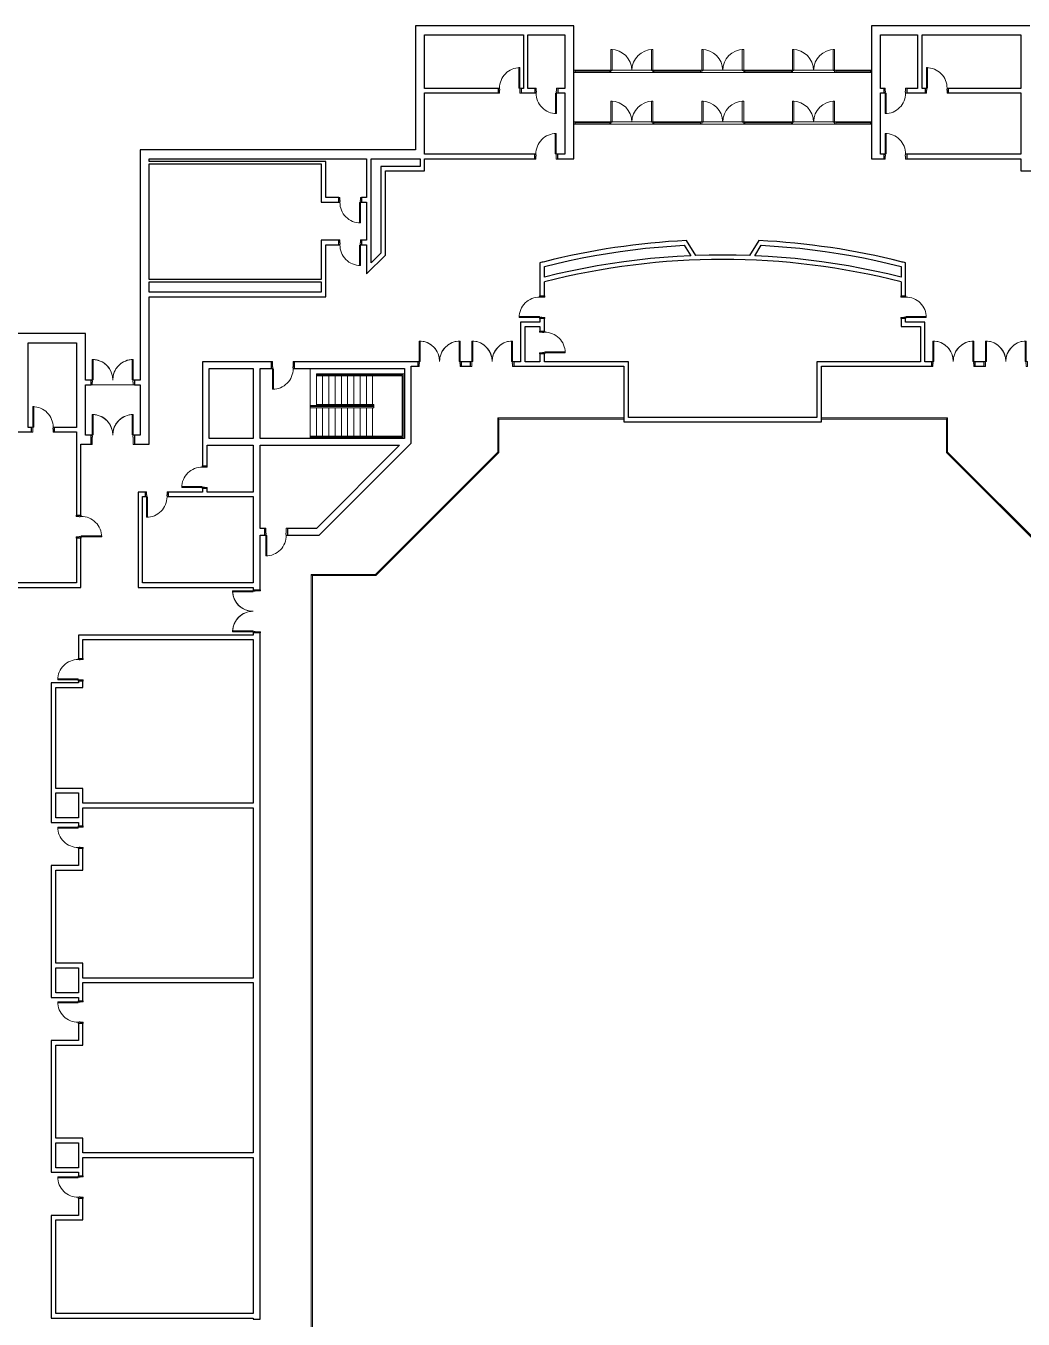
# Model space of a CAD drawing. Header units: inches. Extents: x -2612 to 2941, y -1924 to 1652.
# Drawn here: x -1322 to 434, y -625 to 1652 of the extents above; entities that cross this region are included whole.
import ezdxf

# ---------------------------------------------------------------- set-up
doc = ezdxf.new("R2010")
doc.units = ezdxf.units.IN
doc.header["$MEASUREMENT"] = 0
for name, color, linetype, lineweight in [('A-DOOR', 31, 'Continuous', 9), ('A-DOOR-FRAM', 31, 'Continuous', 15), ('A-FLOR', 192, 'Continuous', 9), ('A-FLOR-HRAL', 11, 'Continuous', 9), ('A-GLAZ-CURT', 52, 'Continuous', 9), ('A-GLAZ-CWMG', 51, 'Continuous', 9), ('A-WALL', 113, 'Continuous', 9), ('S-STRS', 31, 'Continuous', 9)]:
    doc.layers.add(name, color=color, linetype=linetype, lineweight=lineweight)

# ---------------------------------------------------------------- blocks, each defined once
blk = doc.blocks.new('Door-Single_CE_ - HM Door-2_ HM Frame-5129041-LEVEL 1 - Map Export')
at = {"layer": 'A-DOOR'}
for p, q in [((18, 42.5), (16.25, 42.5)), ((16.25, 42.5), (16.25, 6.5)), ((18, 6.5), (18, 42.5)), ((16.25, 6.5), (18, 6.5))]:
    blk.add_line(p, q, dxfattribs=at)
at = {"layer": 'A-DOOR', "lineweight": 15}
for p, q in [((18, 42.5), (16.25, 42.5)), ((16.25, 42.5), (16.25, 6.5)), ((18, 6.5), (18, 42.5)), ((18, 6.5), (16.25, 6.5))]:
    blk.add_line(p, q, dxfattribs=at)
at = {"layer": 'A-DOOR'}
blk.add_arc((18, 6.5), 36, 90, 180.5, dxfattribs=at)
blk.add_arc((18, 6.5), 36, 90, 180.5, dxfattribs=at)
blk.add_arc((18, 6.5), 36, 90, 180.5, dxfattribs=at)
blk.add_arc((18, 6.5), 36, 90, 180.5, dxfattribs=at)
at = {"layer": 'A-DOOR-FRAM'}
for p, q in [((-18, 6.5), (-20, 6.5)), ((-20, 6.5), (-20, -6.5)), ((-18, 4.75), (-18, 6.5)), ((-17.5, 4.75), (-18, 4.75)), ((-18, -6.5), (-18, 2.75)), ((-18, 2.75), (-17.5, 2.75)), ((-17.5, 2.75), (-17.5, 4.75)), ((18, 4.75), (17.5, 4.75)), ((17.5, 4.75), (17.5, 2.75)), ((17.5, 2.75), (18, 2.75)), ((20, 6.5), (18, 6.5)), ((18, 6.5), (18, 4.75)), ((18, 2.75), (18, -6.5)), ((20, -6.5), (20, 6.5)), ((-20, -6.5), (-18, -6.5)), ((18, -6.5), (20, -6.5))]:
    blk.add_line(p, q, dxfattribs=at)
blk = doc.blocks.new('System Panel - zGlazed-5144698-LEVEL 1 - Map Export')
at = {"layer": 'A-GLAZ-CURT'}
for p, q in [((30.5, 1.5), (-30.5, 1.5)), ((-30.5, 1.5), (-30.5, 0.5)), ((-30.5, 0.5), (30.5, 0.5)), ((30.5, 0.5), (30.5, 1.5))]:
    blk.add_line(p, q, dxfattribs=at)
blk = doc.blocks.new('Rectangular Mullion - 4 1_2_ x 2_ Rectangular_CE_-5144696-LEVEL 1 - Map Export')
at = {"layer": 'A-GLAZ-CWMG'}
for p, q in [((-293.8, 1483.6), (-354.8, 1483.6)), ((-293.8, 1479.1), (-354.8, 1479.1))]:
    blk.add_line(p, q, dxfattribs=at)
blk = doc.blocks.new('Rectangular Mullion - 4 1_2_ x 2_ Rectangular_CE_-5144085-LEVEL 1 - Map Export')
at = {"layer": 'A-GLAZ-CWMG', "lineweight": 15}
for p, q in [((-2, 2.25), (0, 2.25)), ((-2, -2.25), (-2, 2.25)), ((0, 2.25), (0, -2.25)), ((0, -2.25), (-2, -2.25))]:
    blk.add_line(p, q, dxfattribs=at)
blk = doc.blocks.new('Rectangular Mullion - 4 1_2_ x 2_ Rectangular_CE_-5144086-LEVEL 1 - Map Export')
at = {"layer": 'A-GLAZ-CWMG', "lineweight": 15}
for p, q in [((0, 2.25), (-2, 2.25)), ((-2, 2.25), (-2, -2.25)), ((0, -2.25), (0, 2.25)), ((-2, -2.25), (0, -2.25))]:
    blk.add_line(p, q, dxfattribs=at)
blk = doc.blocks.new('CW-Double_CE_ - Medium Style-5144934-LEVEL 1 - Map Export')
at = {"layer": 'A-DOOR'}
for p, q in [((-34.5, 38.5), (-37, 38.5)), ((-37, 38.5), (-37, 1.5)), ((-34.5, 1.5), (-34.5, 38.5)), ((34.5, 1.5), (34.5, 38.5)), ((34.5, 38.5), (37, 38.5)), ((37, 38.5), (37, 1.5)), ((-37, 1.5), (-34.5, 1.5)), ((37, 1.5), (34.5, 1.5))]:
    blk.add_line(p, q, dxfattribs=at)
for centre, start, end in [((-37, 1.5), 360, 90), ((37, 1.5), 90, 180)]:
    blk.add_arc(centre, 37, start, end, dxfattribs=at)
blk = doc.blocks.new('Rectangular Mullion - 4 1_2_ x 2_ Rectangular_CE_-5144526-LEVEL 1 - Map Export')
at = {"layer": 'A-GLAZ-CWMG'}
for p, q in [((-57.8, 1483.6), (-131.8, 1483.6)), ((-57.8, 1479.1), (-131.8, 1479.1))]:
    blk.add_line(p, q, dxfattribs=at)
blk = doc.blocks.new('Rectangular Mullion - 4 1_2_ x 2_ Rectangular_CE_-5144466-LEVEL 1 - Map Export')
at = {"layer": 'A-GLAZ-CWMG', "lineweight": 15}
for p, q in [((-1, 2.25), (1, 2.25)), ((-1, -2.25), (-1, 2.25)), ((1, 2.25), (1, -2.25)), ((1, -2.25), (-1, -2.25))]:
    blk.add_line(p, q, dxfattribs=at)
blk = doc.blocks.new('System Panel - zGlazed-5144903-LEVEL 1 - Map Export')
at = {"layer": 'A-GLAZ-CURT'}
for p, q in [((41, 1.5), (-41, 1.5)), ((-41, 1.5), (-41, 0.5)), ((-41, 0.5), (41, 0.5)), ((41, 0.5), (41, 1.5))]:
    blk.add_line(p, q, dxfattribs=at)
blk = doc.blocks.new('Rectangular Mullion - 4 1_2_ x 2_ Rectangular_CE_-5144901-LEVEL 1 - Map Export')
at = {"layer": 'A-GLAZ-CWMG'}
for p, q in [((26.2, 1483.6), (-55.8, 1483.6)), ((26.2, 1479.1), (-55.8, 1479.1))]:
    blk.add_line(p, q, dxfattribs=at)
blk = doc.blocks.new('Door-Double-Lite_CE_ - WD Door-2_ HM Frame-LG Lite-5146037-LEVEL 1 - Map Export')
at = {"layer": 'A-DOOR'}
for p, q in [((-36, 40.5), (-36, 4.5)), ((-34.25, 40.5), (-36, 40.5)), ((-36, 4.16), (-36, 40.5)), ((-34.25, 4.5), (-34.25, 40.5)), ((36, 40.5), (34.25, 40.5)), ((34.25, 40.5), (34.25, 4.5)), ((36, 4.5), (36, 40.5)), ((36, 4.16), (36, 40.5)), ((-36, 4.5), (-34.25, 4.5)), ((34.25, 4.5), (36, 4.5))]:
    blk.add_line(p, q, dxfattribs=at)
for centre, start, end in [((-36, 4.5), 359.5, 90), ((-36, 4.5), 359.5, 87.19661), ((36, 4.5), 90, 180.5), ((36, 4.5), 92.80339, 180.5)]:
    blk.add_arc(centre, 36, start, end, dxfattribs=at)
at = {"layer": 'A-DOOR-FRAM'}
for p, q in [((-36, 4.5), (-38, 4.5)), ((-38, 4.5), (-38, -4.5)), ((-36, 2.75), (-36, 4.5)), ((-35.5, 2.75), (-36, 2.75)), ((-36, -4.5), (-36, 0.75)), ((-36, 0.75), (-35.5, 0.75)), ((-35.5, 0.75), (-35.5, 2.75)), ((36, 2.75), (35.5, 2.75)), ((35.5, 2.75), (35.5, 0.75)), ((35.5, 0.75), (36, 0.75)), ((38, 4.5), (36, 4.5)), ((36, 4.5), (36, 2.75)), ((36, 0.75), (36, -4.5)), ((38, -4.5), (38, 4.5)), ((-38, -4.5), (-36, -4.5)), ((36, -4.5), (38, -4.5))]:
    blk.add_line(p, q, dxfattribs=at)
blk = doc.blocks.new('Door-Double-Lite_CE_ - WD Door-2_ HM Frame-LG Lite-5146137-LEVEL 1 - Map Export')
at = {"layer": 'A-DOOR'}
for p, q in [((-36, -4.16), (-36, -40.5)), ((-36, -4.5), (-34.25, -4.5)), ((-36, -40.5), (-36, -4.5)), ((-34.25, -4.5), (-34.25, -40.5)), ((34.25, -4.5), (36, -4.5)), ((34.25, -40.5), (34.25, -4.5)), ((36, -4.16), (36, -40.5)), ((36, -4.5), (36, -40.5)), ((-34.25, -40.5), (-36, -40.5)), ((36, -40.5), (34.25, -40.5))]:
    blk.add_line(p, q, dxfattribs=at)
for centre, start, end in [((-36, -4.5), 270, 0.5), ((-36, -4.5), 272.80339, 0.5), ((36, -4.5), 179.5, 270), ((36, -4.5), 179.5, 267.19661)]:
    blk.add_arc(centre, 36, start, end, dxfattribs=at)
at = {"layer": 'A-DOOR-FRAM'}
for p, q in [((-38, 4.5), (-36, 4.5)), ((-38, -4.5), (-38, 4.5)), ((-36, 4.5), (-36, -0.75)), ((36, 4.5), (38, 4.5)), ((36, -0.75), (36, 4.5)), ((38, 4.5), (38, -4.5)), ((-36, -4.5), (-38, -4.5)), ((-36, -0.75), (-35.5, -0.75)), ((-36, -2.75), (-36, -4.5)), ((-35.5, -2.75), (-36, -2.75)), ((-35.5, -0.75), (-35.5, -2.75)), ((35.5, -0.75), (36, -0.75)), ((35.5, -2.75), (35.5, -0.75)), ((36, -2.75), (35.5, -2.75)), ((36, -4.5), (36, -2.75)), ((38, -4.5), (36, -4.5))]:
    blk.add_line(p, q, dxfattribs=at)
blk = doc.blocks.new('Railing - Railing-5146981-LEVEL 1 - Map Export')
at = {"layer": 'A-FLOR-HRAL'}
for p, q in [((-821.3, 981.8), (-810.3, 981.8)), ((-821.3, 979.8), (-711.3, 979.8)), ((-810.3, 983.8), (-810.3, 985.8)), ((-709.3, 985.8), (-810.3, 985.8)), ((-710.3, 983.8), (-810.3, 983.8)), ((-733.4, 981.8), (-711.3, 981.8)), ((-711.3, 981.8), (-710.3, 981.8)), ((-711.3, 979.8), (-709.3, 979.8)), ((-709.3, 979.8), (-709.3, 985.8))]:
    blk.add_line(p, q, dxfattribs=at)
blk = doc.blocks.new('Railing - Railing-5146985-LEVEL 1 - Map Export')
at = {"layer": 'A-FLOR-HRAL'}
for p, q in [((-810.3, 1035.8), (-810.3, 1037.8)), ((-711.3, 1037.8), (-810.3, 1037.8)), ((-711.3, 1035.8), (-810.3, 1035.8)), ((-657.3, 1037.8), (-711.3, 1037.8)), ((-659.3, 1035.8), (-711.3, 1035.8)), ((-659.3, 929.8), (-659.3, 1035.8)), ((-657.3, 927.8), (-657.3, 1037.8)), ((-821.3, 929.8), (-711.3, 929.8)), ((-821.3, 927.8), (-711.3, 927.8)), ((-711.3, 929.8), (-659.3, 929.8)), ((-711.3, 927.8), (-657.3, 927.8))]:
    blk.add_line(p, q, dxfattribs=at)
blk = doc.blocks.new('Door-Double-Lite_CE_ - WD Door-2_ HM Frame-LG Lite-5159899-LEVEL 1 - Map Export')
at = {"layer": 'A-DOOR'}
for p, q in [((-36, 44.5), (-36, 8.5)), ((-34.25, 44.5), (-36, 44.5)), ((-36, 8.16), (-36, 44.5)), ((-34.25, 8.5), (-34.25, 44.5)), ((36, 44.5), (34.25, 44.5)), ((34.25, 44.5), (34.25, 8.5)), ((36, 8.5), (36, 44.5)), ((36, 8.16), (36, 44.5)), ((-36, 8.5), (-34.25, 8.5)), ((34.25, 8.5), (36, 8.5))]:
    blk.add_line(p, q, dxfattribs=at)
for centre, start, end in [((-36, 8.5), 359.5, 90), ((-36, 8.5), 359.5, 87.19661), ((36, 8.5), 90, 180.5), ((36, 8.5), 92.78996, 180.5)]:
    blk.add_arc(centre, 36, start, end, dxfattribs=at)
at = {"layer": 'A-DOOR-FRAM'}
for p, q in [((-36, 8.5), (-38, 8.5)), ((-38, 8.5), (-38, -8.5)), ((-36, 6.75), (-36, 8.5)), ((-35.5, 6.75), (-36, 6.75)), ((-36, -8.5), (-36, 4.75)), ((-36, 4.75), (-35.5, 4.75)), ((-35.5, 4.75), (-35.5, 6.75)), ((36, 6.75), (35.5, 6.75)), ((35.5, 6.75), (35.5, 4.75)), ((35.5, 4.75), (36, 4.75)), ((38, 8.5), (36, 8.5)), ((36, 8.5), (36, 6.75)), ((36, 4.75), (36, -8.5)), ((38, -8.5), (38, 8.5)), ((-38, -8.5), (-36, -8.5)), ((36, -8.5), (38, -8.5))]:
    blk.add_line(p, q, dxfattribs=at)
blk = doc.blocks.new('Door-Double-Lite_CE_ - WD Door-2_ HM Frame-LG Lite-5150793-LEVEL 1 - Map Export')
at = {"layer": 'A-DOOR'}
for p, q in [((-36, 42.5), (-36, 6.5)), ((-34.25, 42.5), (-36, 42.5)), ((-36, 6.16), (-36, 42.5)), ((-34.25, 6.5), (-34.25, 42.5)), ((36, 42.5), (34.25, 42.5)), ((34.25, 42.5), (34.25, 6.5)), ((36, 6.5), (36, 42.5)), ((36, 6.16), (36, 42.5)), ((-36, 6.5), (-34.25, 6.5)), ((34.25, 6.5), (36, 6.5))]:
    blk.add_line(p, q, dxfattribs=at)
for centre, start, end in [((-36, 6.5), 359.5, 90), ((-36, 6.5), 359.5, 87.19661), ((36, 6.5), 90, 180.5), ((36, 6.5), 92.80339, 180.5)]:
    blk.add_arc(centre, 36, start, end, dxfattribs=at)
at = {"layer": 'A-DOOR-FRAM'}
for p, q in [((-36, 6.5), (-38, 6.5)), ((-38, 6.5), (-38, -6.5)), ((-36, 4.75), (-36, 6.5)), ((-35.5, 4.75), (-36, 4.75)), ((-36, -6.5), (-36, 2.75)), ((-36, 2.75), (-35.5, 2.75)), ((-35.5, 2.75), (-35.5, 4.75)), ((36, 4.75), (35.5, 4.75)), ((35.5, 4.75), (35.5, 2.75)), ((35.5, 2.75), (36, 2.75)), ((38, 6.5), (36, 6.5)), ((36, 6.5), (36, 4.75)), ((36, 2.75), (36, -6.5)), ((38, -6.5), (38, 6.5)), ((-38, -6.5), (-36, -6.5)), ((36, -6.5), (38, -6.5))]:
    blk.add_line(p, q, dxfattribs=at)
blk = doc.blocks.new('Door-Single_CE_ - HM Door-2_ HM Frame-5130917-LEVEL 1 - Map Export')
at = {"layer": 'A-DOOR'}
for p, q in [((18, 40.5), (16.25, 40.5)), ((16.25, 40.5), (16.25, 4.5)), ((18, 4.5), (18, 40.5)), ((16.25, 4.5), (18, 4.5))]:
    blk.add_line(p, q, dxfattribs=at)
at = {"layer": 'A-DOOR', "lineweight": 15}
for p, q in [((18, 40.5), (16.25, 40.5)), ((16.25, 40.5), (16.25, 4.5)), ((18, 4.5), (18, 40.5)), ((18, 4.5), (16.25, 4.5))]:
    blk.add_line(p, q, dxfattribs=at)
at = {"layer": 'A-DOOR'}
blk.add_arc((18, 4.5), 36, 90, 180.5, dxfattribs=at)
blk.add_arc((18, 4.5), 36, 90, 180.5, dxfattribs=at)
blk.add_arc((18, 4.5), 36, 90, 180.5, dxfattribs=at)
blk.add_arc((18, 4.5), 36, 90, 180.5, dxfattribs=at)
at = {"layer": 'A-DOOR-FRAM'}
for p, q in [((-18, 4.5), (-20, 4.5)), ((-20, 4.5), (-20, -4.5)), ((-18, 2.75), (-18, 4.5)), ((-17.5, 2.75), (-18, 2.75)), ((-18, -4.5), (-18, 0.75)), ((-18, 0.75), (-17.5, 0.75)), ((-17.5, 0.75), (-17.5, 2.75)), ((18, 2.75), (17.5, 2.75)), ((17.5, 2.75), (17.5, 0.75)), ((17.5, 0.75), (18, 0.75)), ((20, 4.5), (18, 4.5)), ((18, 4.5), (18, 2.75)), ((18, 0.75), (18, -4.5)), ((20, -4.5), (20, 4.5)), ((-20, -4.5), (-18, -4.5)), ((18, -4.5), (20, -4.5))]:
    blk.add_line(p, q, dxfattribs=at)
blk = doc.blocks.new('Door-Single_CE_ - HM Door-2_ HM Frame-5129900-LEVEL 1 - Map Export')
at = {"layer": 'A-DOOR'}
for p, q in [((16.25, -40.5), (16.25, -4.5)), ((16.25, -4.5), (18, -4.5)), ((18, -4.5), (18, -40.5)), ((18, -40.5), (16.25, -40.5))]:
    blk.add_line(p, q, dxfattribs=at)
at = {"layer": 'A-DOOR', "lineweight": 15}
for p, q in [((16.25, -40.5), (16.25, -4.5)), ((18, -4.5), (16.25, -4.5)), ((18, -4.5), (18, -40.5)), ((18, -40.5), (16.25, -40.5))]:
    blk.add_line(p, q, dxfattribs=at)
at = {"layer": 'A-DOOR'}
blk.add_arc((18, -4.5), 36, 179.5, 270, dxfattribs=at)
blk.add_arc((18, -4.5), 36, 179.5, 270, dxfattribs=at)
blk.add_arc((18, -4.5), 36, 179.5, 270, dxfattribs=at)
blk.add_arc((18, -4.5), 36, 179.5, 270, dxfattribs=at)
at = {"layer": 'A-DOOR-FRAM'}
for p, q in [((-20, 4.5), (-18, 4.5)), ((-20, -4.5), (-20, 4.5)), ((-18, 4.5), (-18, -0.75)), ((18, 4.5), (20, 4.5)), ((18, -0.75), (18, 4.5)), ((20, 4.5), (20, -4.5)), ((-18, -4.5), (-20, -4.5)), ((-18, -0.75), (-17.5, -0.75)), ((-18, -2.75), (-18, -4.5)), ((-17.5, -2.75), (-18, -2.75)), ((-17.5, -0.75), (-17.5, -2.75)), ((17.5, -0.75), (18, -0.75)), ((17.5, -2.75), (17.5, -0.75)), ((18, -2.75), (17.5, -2.75)), ((18, -4.5), (18, -2.75)), ((20, -4.5), (18, -4.5))]:
    blk.add_line(p, q, dxfattribs=at)
blk = doc.blocks.new('Railing - Railing-5191804-LEVEL 1 - Map Export')
at = {"layer": 'A-FLOR-HRAL'}
for p, q in [((-490.8, 961.8), (-268.8, 961.8)), ((-490.8, 961.8), (-488.8, 959.8)), ((-490.8, 901.7), (-490.8, 961.8)), ((-268.8, 959.8), (-488.8, 959.8)), ((-488.8, 959.8), (-488.8, 900.9)), ((79.2, 961.8), (301.2, 961.8)), ((299.2, 959.8), (79.2, 959.8)), ((301.2, 961.8), (299.2, 959.8)), ((299.2, 900.9), (299.2, 959.8)), ((301.2, 961.8), (301.2, 901.7)), ((-706.3, 686.2), (-490.8, 901.7)), ((-488.8, 900.9), (-705.5, 684.2)), ((-490.8, 901.7), (-488.8, 900.9)), ((301.2, 901.7), (299.2, 900.9)), ((515.8, 684.2), (299.2, 900.9)), ((301.2, 901.7), (516.6, 686.2)), ((-819.3, 686.2), (-706.3, 686.2)), ((-819.3, 686.2), (-817.3, 684.2)), ((-819.3, -649.6), (-819.3, 686.2)), ((-705.5, 684.2), (-817.3, 684.2)), ((-817.3, 684.2), (-817.3, -647.6)), ((-706.3, 686.2), (-705.5, 684.2)), ((516.6, 686.2), (515.8, 684.2)), ((627.7, 684.2), (515.8, 684.2)), ((516.6, 686.2), (629.7, 686.2)), ((629.7, 686.2), (627.7, 684.2)), ((627.7, -647.6), (627.7, 684.2)), ((629.7, 686.2), (629.7, -649.6)), ((-819.3, -649.6), (-817.3, -647.6)), ((-706.3, -649.6), (-819.3, -649.6)), ((-817.3, -647.6), (-705.5, -647.6)), ((-706.3, -649.6), (-705.5, -647.6)), ((-490.8, -865.1), (-706.3, -649.6)), ((-705.5, -647.6), (-488.8, -864.3)), ((299.2, -864.3), (515.8, -647.6)), ((516.6, -649.6), (301.2, -865.1)), ((516.6, -649.6), (515.8, -647.6)), ((515.8, -647.6), (627.7, -647.6)), ((629.7, -649.6), (516.6, -649.6)), ((629.7, -649.6), (627.7, -647.6)), ((-490.8, -865.1), (-488.8, -864.3)), ((-490.8, -940.2), (-490.8, -865.1)), ((-488.8, -864.3), (-488.8, -938.2)), ((299.2, -938.2), (299.2, -864.3)), ((301.2, -865.1), (299.2, -864.3)), ((301.2, -865.1), (301.2, -940.2)), ((-490.8, -940.2), (-488.8, -938.2)), ((301.2, -940.2), (-490.8, -940.2)), ((-488.8, -938.2), (299.2, -938.2)), ((301.2, -940.2), (299.2, -938.2))]:
    blk.add_line(p, q, dxfattribs=at)

msp = doc.modelspace()

# ---------------------------------------------------------------- linework, layer by layer
at = {"layer": 'A-FLOR'}
for p, q in [((-821.3, 925.8), (-821.3, 1048.8)), ((-1132.8, 1020.4), (-1204.8, 1020.4))]:
    msp.add_line(p, q, dxfattribs=at)
at = {"layer": 'A-WALL', "color": 7, "lineweight": 25}
for p, q in [((-635.8, 1652.3), (-635.8, 1434.3)), ((-356.8, 1652.3), (-635.8, 1652.3)), ((-356.8, 1418.3), (-356.8, 1652.3)), ((446.2, 1652.3), (167.2, 1652.3)), ((167.2, 1652.3), (167.2, 1418.3)), ((-619.8, 1542.3), (-619.8, 1636.3)), ((-619.8, 1636.3), (-445.8, 1636.3)), ((-445.8, 1636.3), (-445.8, 1542.3)), ((-437.8, 1636.3), (-372.8, 1636.3)), ((-437.8, 1542.3), (-437.8, 1636.3)), ((-372.8, 1636.3), (-372.8, 1542.3)), ((183.2, 1636.3), (248.2, 1636.3)), ((183.2, 1542.3), (183.2, 1636.3)), ((248.2, 1636.3), (248.2, 1542.3)), ((256.2, 1636.3), (430.2, 1636.3)), ((256.2, 1542.3), (256.2, 1636.3)), ((430.2, 1636.3), (430.2, 1542.3)), ((-489.8, 1542.3), (-619.8, 1542.3)), ((-619.8, 1426.3), (-619.8, 1534.3)), ((-619.8, 1534.3), (-489.8, 1534.3)), ((-489.8, 1534.3), (-489.8, 1542.3)), ((-445.8, 1542.3), (-449.8, 1542.3)), ((-449.8, 1542.3), (-449.8, 1534.3)), ((-449.8, 1534.3), (-425.3, 1534.3)), ((-425.3, 1542.3), (-437.8, 1542.3)), ((-425.3, 1534.3), (-425.3, 1542.3)), ((-372.8, 1542.3), (-385.3, 1542.3)), ((-385.3, 1542.3), (-385.3, 1534.3)), ((-385.3, 1534.3), (-372.8, 1534.3)), ((-372.8, 1534.3), (-372.8, 1426.3)), ((189.2, 1542.3), (183.2, 1542.3)), ((183.2, 1426.3), (183.2, 1534.3)), ((183.2, 1534.3), (189.2, 1534.3)), ((189.2, 1534.3), (189.2, 1542.3)), ((248.2, 1542.3), (229.2, 1542.3)), ((229.2, 1542.3), (229.2, 1534.3)), ((229.2, 1534.3), (262.2, 1534.3)), ((262.2, 1542.3), (256.2, 1542.3)), ((262.2, 1534.3), (262.2, 1542.3)), ((430.2, 1542.3), (302.2, 1542.3)), ((302.2, 1542.3), (302.2, 1534.3)), ((302.2, 1534.3), (430.2, 1534.3)), ((430.2, 1534.3), (430.2, 1426.3)), ((-1120.8, 1434.3), (-1120.8, 1028.4)), ((-635.8, 1434.3), (-1120.8, 1434.3)), ((-1104.8, 1413.4), (-1104.8, 1418.3)), ((-1104.8, 1418.3), (-721.8, 1418.3)), ((-793.8, 1413.4), (-1104.8, 1413.4)), ((-793.8, 1349.8), (-793.8, 1413.4)), ((-721.8, 1418.3), (-721.8, 1349.8)), ((-713.8, 1235.1), (-713.8, 1418.3)), ((-713.8, 1418.3), (-627.8, 1418.3)), ((-627.8, 1418.3), (-627.8, 1404.8)), ((-425.8, 1426.3), (-619.8, 1426.3)), ((-619.8, 1418.3), (-425.8, 1418.3)), ((-619.8, 1396.8), (-619.8, 1418.3)), ((-425.8, 1418.3), (-425.8, 1426.3)), ((-372.8, 1426.3), (-385.8, 1426.3)), ((-385.8, 1426.3), (-385.8, 1418.3)), ((-385.8, 1418.3), (-356.8, 1418.3)), ((167.2, 1418.3), (189.2, 1418.3)), ((189.2, 1426.3), (183.2, 1426.3)), ((189.2, 1418.3), (189.2, 1426.3)), ((430.2, 1426.3), (229.2, 1426.3)), ((229.2, 1426.3), (229.2, 1418.3)), ((229.2, 1418.3), (430.2, 1418.3)), ((430.2, 1418.3), (430.2, 1396.8)), ((-1104.8, 1409.4), (-801.8, 1409.4)), ((-1104.8, 1205.4), (-1104.8, 1409.4)), ((-801.8, 1409.4), (-801.8, 1341.8)), ((-627.8, 1404.8), (-696.8, 1404.8)), ((-696.8, 1404.8), (-696.8, 1252.1)), ((-688.8, 1396.8), (-619.8, 1396.8)), ((-688.8, 1248.8), (-688.8, 1396.8)), ((430.2, 1396.8), (499.2, 1396.8)), ((-770.8, 1349.8), (-793.8, 1349.8)), ((-770.8, 1341.8), (-770.8, 1349.8)), ((-721.8, 1349.8), (-730.8, 1349.8)), ((-730.8, 1349.8), (-730.8, 1341.8)), ((-801.8, 1341.8), (-770.8, 1341.8)), ((-730.8, 1341.8), (-721.8, 1341.8)), ((-721.8, 1341.8), (-721.8, 1274.8)), ((-801.8, 1274.8), (-801.8, 1205.4)), ((-770.8, 1274.8), (-801.8, 1274.8)), ((-793.8, 1175.4), (-793.8, 1266.8)), ((-793.8, 1266.8), (-770.8, 1266.8)), ((-770.8, 1266.8), (-770.8, 1274.8)), ((-721.8, 1274.8), (-730.8, 1274.8)), ((-730.8, 1274.8), (-730.8, 1266.8)), ((-730.8, 1266.8), (-721.8, 1266.8)), ((-721.8, 1266.8), (-721.8, 1215.8)), ((-162.7, 1266), (-151.2, 1247.6)), ((-142, 1247.9), (-158.4, 1274.2)), ((-31.2, 1274.2), (-47.7, 1247.9)), ((-38.5, 1247.6), (-26.9, 1266)), ((-721.8, 1215.8), (-688.8, 1248.8)), ((-696.8, 1252.1), (-713.8, 1235.1)), ((-416.8, 1234.8), (-416.8, 1176.8)), ((227.2, 1176.8), (227.2, 1234.8)), ((-408.8, 1209.9), (-408.8, 1228.6)), ((219.2, 1228.6), (219.2, 1209.9)), ((-801.8, 1205.4), (-1104.8, 1205.4)), ((-1104.8, 1201.4), (-801.8, 1201.4)), ((-1104.8, 1183.4), (-1104.8, 1201.4)), ((-801.8, 1201.4), (-801.8, 1183.4)), ((-408.8, 1176.8), (-408.8, 1201.6)), ((219.2, 1201.6), (219.2, 1176.8)), ((-801.8, 1183.4), (-1104.8, 1183.4)), ((-1104.8, 1175.4), (-793.8, 1175.4)), ((-1104.8, 915.4), (-1104.8, 1175.4)), ((-416.8, 1176.8), (-408.8, 1176.8)), ((219.2, 1176.8), (227.2, 1176.8)), ((-450.8, 1130.8), (-450.8, 1060.8)), ((-416.8, 1130.8), (-450.8, 1130.8)), ((-442.8, 1060.8), (-442.8, 1122.8)), ((-442.8, 1122.8), (-416.8, 1122.8)), ((-408.8, 1136.8), (-416.8, 1136.8)), ((-416.8, 1136.8), (-416.8, 1130.8)), ((-416.8, 1122.8), (-416.8, 1114.8)), ((-408.8, 1114.8), (-408.8, 1136.8)), ((219.2, 1136.8), (219.2, 1122.8)), ((227.2, 1136.8), (219.2, 1136.8)), ((219.2, 1122.8), (253.2, 1122.8)), ((227.2, 1130.8), (227.2, 1136.8)), ((261.2, 1130.8), (227.2, 1130.8)), ((253.2, 1122.8), (253.2, 1060.8)), ((261.2, 1060.8), (261.2, 1130.8)), ((-1216.8, 1110.3), (-2311.3, 1110.3)), ((-1317.8, 1094.3), (-1232.8, 1094.3)), ((-1317.8, 945.3), (-1317.8, 1094.3)), ((-1232.8, 1094.3), (-1232.8, 945.3)), ((-1216.8, 1028.4), (-1216.8, 1110.3)), ((-416.8, 1114.8), (-408.8, 1114.8)), ((-416.8, 1074.8), (-416.8, 1060.8)), ((-408.8, 1074.8), (-416.8, 1074.8)), ((-408.8, 1060.8), (-408.8, 1074.8)), ((-889.3, 1060.8), (-1010.8, 1060.8)), ((-1010.8, 1060.8), (-1010.8, 877.4)), ((-998.8, 1048.8), (-921.3, 1048.8)), ((-998.8, 925.8), (-998.8, 1048.8)), ((-921.3, 1048.8), (-921.3, 925.8)), ((-909.3, 925.8), (-909.3, 1048.8)), ((-909.3, 1048.8), (-889.3, 1048.8)), ((-889.3, 1048.8), (-889.3, 1060.8)), ((-631.3, 1060.8), (-849.3, 1060.8)), ((-849.3, 1060.8), (-849.3, 1048.8)), ((-849.3, 1048.8), (-655.3, 1048.8)), ((-655.3, 1048.8), (-655.3, 925.8)), ((-643.3, 917.3), (-643.3, 1052.8)), ((-643.3, 1052.8), (-631.3, 1052.8)), ((-631.3, 1052.8), (-631.3, 1060.8)), ((-538.8, 1060.8), (-555.3, 1060.8)), ((-555.3, 1060.8), (-555.3, 1052.8)), ((-555.3, 1052.8), (-538.8, 1052.8)), ((-538.8, 1052.8), (-538.8, 1060.8)), ((-450.8, 1060.8), (-462.8, 1060.8)), ((-462.8, 1060.8), (-462.8, 1052.8)), ((-462.8, 1052.8), (-268.8, 1052.8)), ((-416.8, 1060.8), (-442.8, 1060.8)), ((-260.8, 1060.8), (-408.8, 1060.8)), ((-268.8, 1052.8), (-268.8, 954.8)), ((-260.8, 962.8), (-260.8, 1060.8)), ((71.2, 1060.8), (71.2, 962.8)), ((253.2, 1060.8), (71.2, 1060.8)), ((79.2, 954.8), (79.2, 1052.8)), ((79.2, 1052.8), (273.2, 1052.8)), ((273.2, 1060.8), (261.2, 1060.8)), ((273.2, 1052.8), (273.2, 1060.8)), ((365.7, 1060.8), (349.2, 1060.8)), ((349.2, 1060.8), (349.2, 1052.8)), ((349.2, 1052.8), (365.7, 1052.8)), ((365.7, 1052.8), (365.7, 1060.8)), ((-1206.8, 1028.4), (-1216.8, 1028.4)), ((-1206.8, 1020.4), (-1206.8, 1028.4)), ((-1120.8, 1028.4), (-1130.8, 1028.4)), ((-1130.8, 1028.4), (-1130.8, 1020.4)), ((-1216.8, 1020.4), (-1206.8, 1020.4)), ((-1216.8, 931.4), (-1216.8, 1020.4)), ((-1130.8, 1020.4), (-1120.8, 1020.4)), ((-1120.8, 1020.4), (-1120.8, 931.4)), ((71.2, 962.8), (-260.8, 962.8)), ((-1397.8, 937.3), (-1311.8, 937.3)), ((-1311.8, 945.3), (-1317.8, 945.3)), ((-1311.8, 937.3), (-1311.8, 945.3)), ((-1232.8, 945.3), (-1271.8, 945.3)), ((-1271.8, 945.3), (-1271.8, 937.3)), ((-1271.8, 937.3), (-1232.8, 937.3)), ((-1232.8, 937.3), (-1232.8, 790.4)), ((-268.8, 954.8), (79.2, 954.8)), ((-1224.8, 915.4), (-1206.8, 915.4)), ((-1224.8, 790.4), (-1224.8, 915.4)), ((-1206.8, 931.4), (-1216.8, 931.4)), ((-1206.8, 915.4), (-1206.8, 931.4)), ((-1120.8, 931.4), (-1130.8, 931.4)), ((-1130.8, 931.4), (-1130.8, 915.4)), ((-1130.8, 915.4), (-1104.8, 915.4)), ((-1002.8, 913.8), (-921.3, 913.8)), ((-1002.8, 877.4), (-1002.8, 913.8)), ((-921.3, 925.8), (-998.8, 925.8)), ((-921.3, 913.8), (-921.3, 831.4)), ((-655.3, 925.8), (-909.3, 925.8)), ((-909.3, 767.4), (-909.3, 913.8)), ((-909.3, 913.8), (-663.8, 913.8)), ((-663.8, 913.8), (-810.3, 767.4)), ((-805.3, 755.4), (-643.3, 917.3)), ((-1010.8, 877.4), (-1002.8, 877.4)), ((-1111.3, 831.4), (-1124.3, 831.4)), ((-1124.3, 831.4), (-1124.3, 663.4)), ((-1116.3, 823.4), (-1111.3, 823.4)), ((-1116.3, 671.4), (-1116.3, 823.4)), ((-1111.3, 823.4), (-1111.3, 831.4)), ((-1010.8, 831.4), (-1071.3, 831.4)), ((-1071.3, 831.4), (-1071.3, 823.4)), ((-1071.3, 823.4), (-921.3, 823.4)), ((-1010.8, 837.4), (-1010.8, 831.4)), ((-1002.8, 837.4), (-1010.8, 837.4)), ((-1002.8, 831.4), (-1002.8, 837.4)), ((-921.3, 831.4), (-1002.8, 831.4)), ((-921.3, 823.4), (-921.3, 671.4)), ((-1232.8, 790.4), (-1224.8, 790.4)), ((-901.3, 767.4), (-909.3, 767.4)), ((-909.3, 659.4), (-909.3, 755.4)), ((-909.3, 755.4), (-901.3, 755.4)), ((-901.3, 755.4), (-901.3, 767.4)), ((-810.3, 767.4), (-861.3, 767.4)), ((-861.3, 767.4), (-861.3, 755.4)), ((-861.3, 755.4), (-805.3, 755.4)), ((-1232.8, 750.4), (-1232.8, 671.4)), ((-1224.8, 750.4), (-1232.8, 750.4)), ((-1224.8, 663.4), (-1224.8, 750.4)), ((-1232.8, 671.4), (-1345.3, 671.4)), ((-1345.3, 663.4), (-1224.8, 663.4)), ((-1124.3, 663.4), (-921.3, 663.4)), ((-921.3, 671.4), (-1116.3, 671.4)), ((-921.3, 663.4), (-921.3, 659.4)), ((-921.3, 659.4), (-909.3, 659.4)), ((-921.3, 579.4), (-1229.3, 579.4)), ((-1229.3, 579.4), (-1229.3, 538.4)), ((-1221.3, 571.4), (-921.3, 571.4)), ((-1221.3, 538.4), (-1221.3, 571.4)), ((-909.3, 583.4), (-921.3, 583.4)), ((-921.3, 583.4), (-921.3, 579.4)), ((-921.3, 571.4), (-921.3, 283.4)), ((-909.3, -625.2), (-909.3, 583.4)), ((-1229.3, 538.4), (-1221.3, 538.4)), ((-1229.3, 495.4), (-1277.3, 495.4)), ((-1277.3, 495.4), (-1277.3, 249.4)), ((-1269.3, 487.4), (-1221.3, 487.4)), ((-1269.3, 309.4), (-1269.3, 487.4)), ((-1221.3, 498.4), (-1229.3, 498.4)), ((-1229.3, 498.4), (-1229.3, 495.4)), ((-1221.3, 487.4), (-1221.3, 498.4)), ((-1221.3, 309.4), (-1269.3, 309.4)), ((-1269.3, 301.4), (-1229.3, 301.4)), ((-1269.3, 257.4), (-1269.3, 301.4)), ((-1229.3, 301.4), (-1229.3, 257.4)), ((-1221.3, 283.4), (-1221.3, 309.4)), ((-921.3, 283.4), (-1221.3, 283.4)), ((-1221.3, 275.4), (-921.3, 275.4)), ((-1221.3, 243.4), (-1221.3, 275.4)), ((-921.3, 275.4), (-921.3, -24.6)), ((-1229.3, 257.4), (-1269.3, 257.4)), ((-1277.3, 249.4), (-1229.3, 249.4)), ((-1229.3, 249.4), (-1229.3, 243.4)), ((-1229.3, 243.4), (-1221.3, 243.4)), ((-1221.3, 203.4), (-1229.3, 203.4)), ((-1229.3, 203.4), (-1229.3, 173.4)), ((-1221.3, 165.4), (-1221.3, 203.4)), ((-1229.3, 173.4), (-1277.3, 173.4)), ((-1277.3, 173.4), (-1277.3, -58.6)), ((-1269.3, 165.4), (-1221.3, 165.4)), ((-1269.3, 1.4), (-1269.3, 165.4)), ((-1221.3, 1.4), (-1269.3, 1.4)), ((-1221.3, -24.6), (-1221.3, 1.4)), ((-1269.3, -6.6), (-1229.3, -6.6)), ((-1269.3, -50.6), (-1269.3, -6.6)), ((-1229.3, -6.6), (-1229.3, -50.6)), ((-921.3, -24.6), (-1221.3, -24.6)), ((-1221.3, -32.6), (-921.3, -32.6)), ((-1221.3, -64.4), (-1221.3, -32.6)), ((-921.3, -32.6), (-921.3, -332.6)), ((-1277.3, -58.6), (-1229.3, -58.6)), ((-1229.3, -50.6), (-1269.3, -50.6)), ((-1229.3, -58.6), (-1229.3, -64.4)), ((-1229.3, -64.4), (-1221.3, -64.4)), ((-1221.3, -104.4), (-1229.3, -104.4)), ((-1229.3, -104.4), (-1229.3, -134.6)), ((-1221.3, -142.6), (-1221.3, -104.4)), ((-1229.3, -134.6), (-1277.3, -134.6)), ((-1277.3, -134.6), (-1277.3, -366.6)), ((-1269.3, -142.6), (-1221.3, -142.6)), ((-1269.3, -306.6), (-1269.3, -142.6)), ((-1221.3, -306.6), (-1269.3, -306.6)), ((-1269.3, -314.6), (-1229.3, -314.6)), ((-1269.3, -358.6), (-1269.3, -314.6)), ((-1229.3, -314.6), (-1229.3, -358.6)), ((-1221.3, -332.6), (-1221.3, -306.6)), ((-921.3, -332.6), (-1221.3, -332.6)), ((-1221.3, -340.6), (-921.3, -340.6)), ((-1221.3, -372.6), (-1221.3, -340.6)), ((-921.3, -340.6), (-921.3, -615.2)), ((-1229.3, -358.6), (-1269.3, -358.6)), ((-1277.3, -366.6), (-1229.3, -366.6)), ((-1229.3, -366.6), (-1229.3, -372.6)), ((-1229.3, -372.6), (-1221.3, -372.6)), ((-1221.3, -412.6), (-1229.3, -412.6)), ((-1229.3, -412.6), (-1229.3, -442.6)), ((-1221.3, -450.6), (-1221.3, -412.6)), ((-1277.3, -442.6), (-1277.3, -623.2)), ((-1229.3, -442.6), (-1277.3, -442.6)), ((-1269.3, -615.2), (-1269.3, -450.6)), ((-1269.3, -450.6), (-1221.3, -450.6)), ((-1277.3, -623.2), (-921.3, -623.2)), ((-921.3, -615.2), (-1269.3, -615.2)), ((-921.3, -623.2), (-921.3, -625.2)), ((-921.3, -625.2), (-909.3, -625.2))]:
    msp.add_line(p, q, dxfattribs=at)
at = {"layer": 'A-WALL', "color": 7, "lineweight": 25, "flags": 128}
for points in [[(-408.8, 1228.6), (-386.8, 1234), (-364.7, 1239), (-342.5, 1243.6), (-320.2, 1247.8), (-297.9, 1251.6), (-275.5, 1255), (-253, 1258), (-230.5, 1260.6), (-207.9, 1262.8), (-185.3, 1264.6), (-162.7, 1266)], [(-26.9, 1266), (-4.3, 1264.6), (18.3, 1262.8), (40.8, 1260.6), (63.4, 1258), (85.8, 1255), (108.2, 1251.6), (130.6, 1247.8), (152.9, 1243.6), (175.1, 1239), (197.2, 1234), (219.2, 1228.6)], [(-151.2, 1247.6), (-174.9, 1246.3), (-198.5, 1244.6), (-222.1, 1242.5), (-245.7, 1239.9), (-269.2, 1236.9), (-292.7, 1233.5), (-316.1, 1229.6), (-339.4, 1225.3), (-362.6, 1220.6), (-385.8, 1215.4), (-408.8, 1209.9)], [(-47.7, 1247.9), (-71.2, 1248.6), (-94.8, 1248.8), (-118.4, 1248.6), (-142, 1247.9)], [(219.2, 1209.9), (196.1, 1215.4), (173, 1220.6), (149.8, 1225.3), (126.4, 1229.6), (103, 1233.5), (79.6, 1236.9), (56.1, 1239.9), (32.5, 1242.5), (8.9, 1244.6), (-14.8, 1246.3), (-38.5, 1247.6)]]:
    msp.add_lwpolyline(points, dxfattribs=at)
at = {"layer": 'A-WALL', "color": 7, "lineweight": 25}
for centre, radius, start, end in [((-94.8, -9.7), 1285.6, 92.8355, 104.1377), ((-94.8, -9.7), 1285.6, 75.8623, 87.1645), ((-94.8, -9.7), 1285.6, 104.1377, 104.5057), ((-94.8, -36.7), 1277.6, 75.7719, 104.2281), ((-94.8, -9.7), 1285.6, 75.4943, 75.8623)]:
    msp.add_arc(centre, radius, start, end, dxfattribs=at)
at = {"layer": 'S-STRS'}
for p, q in [((-810.3, 1039.8), (-810.3, 1037.8)), ((-702.6, 1039.8), (-810.3, 1039.8)), ((-810.3, 985.8), (-810.3, 1035.8)), ((-799.3, 985.8), (-799.3, 1035.8)), ((-788.3, 985.8), (-788.3, 1035.8)), ((-777.3, 985.8), (-777.3, 1035.8)), ((-766.3, 985.8), (-766.3, 1035.8)), ((-755.3, 985.8), (-755.3, 1035.8)), ((-744.3, 985.8), (-744.3, 1035.8)), ((-733.3, 985.8), (-733.3, 1035.8)), ((-722.3, 985.8), (-722.3, 1035.8)), ((-711.3, 985.8), (-711.3, 1035.8)), ((-655.3, 1039.8), (-702.6, 1039.8)), ((-821.3, 983.8), (-810.3, 983.8)), ((-810.3, 983.8), (-810.3, 981.8)), ((-733.4, 981.8), (-810.3, 981.8)), ((-810.3, 979.8), (-810.3, 929.8)), ((-799.3, 979.8), (-799.3, 929.8)), ((-788.3, 979.8), (-788.3, 929.8)), ((-777.3, 979.8), (-777.3, 929.8)), ((-766.3, 979.8), (-766.3, 929.8)), ((-755.3, 979.8), (-755.3, 929.8)), ((-744.3, 979.8), (-744.3, 929.8)), ((-733.3, 979.8), (-733.3, 929.8)), ((-722.3, 979.8), (-722.3, 929.8)), ((-711.3, 979.8), (-711.3, 929.8))]:
    msp.add_line(p, q, dxfattribs=at)

# ---------------------------------------------------------------- block references
at = {"layer": 'A-DOOR'}
for name, p in [('CW-Double_CE_ - Medium Style-5144934-LEVEL 1 - Map Export', (-254.8, 1572.3)), ('CW-Double_CE_ - Medium Style-5144934-LEVEL 1 - Map Export', (-94.8, 1572.3)), ('CW-Double_CE_ - Medium Style-5144934-LEVEL 1 - Map Export', (65.2, 1572.3)), ('Door-Single_CE_ - HM Door-2_ HM Frame-5130917-LEVEL 1 - Map Export', (-469.8, 1538.3)), ('Door-Single_CE_ - HM Door-2_ HM Frame-5129900-LEVEL 1 - Map Export', (-405.3, 1538.3)), ('CW-Double_CE_ - Medium Style-5144934-LEVEL 1 - Map Export', (-254.8, 1481.3)), ('CW-Double_CE_ - Medium Style-5144934-LEVEL 1 - Map Export', (-94.8, 1481.3)), ('CW-Double_CE_ - Medium Style-5144934-LEVEL 1 - Map Export', (65.2, 1481.3)), ('Door-Single_CE_ - HM Door-2_ HM Frame-5130917-LEVEL 1 - Map Export', (-405.8, 1422.3)), ('Door-Single_CE_ - HM Door-2_ HM Frame-5129900-LEVEL 1 - Map Export', (-750.8, 1345.8)), ('Door-Single_CE_ - HM Door-2_ HM Frame-5129900-LEVEL 1 - Map Export', (-750.8, 1270.8)), ('Door-Double-Lite_CE_ - WD Door-2_ HM Frame-LG Lite-5146037-LEVEL 1 - Map Export', (311.2, 1056.8)), ('Door-Double-Lite_CE_ - WD Door-2_ HM Frame-LG Lite-5146037-LEVEL 1 - Map Export', (403.7, 1056.8)), ('Door-Double-Lite_CE_ - WD Door-2_ HM Frame-LG Lite-5146037-LEVEL 1 - Map Export', (-1168.8, 1024.4)), ('Door-Double-Lite_CE_ - WD Door-2_ HM Frame-LG Lite-5159899-LEVEL 1 - Map Export', (-1168.8, 923.4))]:
    msp.add_blockref(name, p, dxfattribs=at)
for name, p, rotation in [('Door-Single_CE_ - HM Door-2_ HM Frame-5129900-LEVEL 1 - Map Export', (282.2, 1538.3), 180), ('Door-Single_CE_ - HM Door-2_ HM Frame-5130917-LEVEL 1 - Map Export', (209.2, 1538.3), 180), ('Door-Single_CE_ - HM Door-2_ HM Frame-5129900-LEVEL 1 - Map Export', (209.2, 1422.3), 180), ('Door-Single_CE_ - HM Door-2_ HM Frame-5129900-LEVEL 1 - Map Export', (-412.8, 1156.8), 269.9999999999999), ('Door-Single_CE_ - HM Door-2_ HM Frame-5130917-LEVEL 1 - Map Export', (223.2, 1156.8), 269.9999999999995), ('Door-Double-Lite_CE_ - WD Door-2_ HM Frame-LG Lite-5146137-LEVEL 1 - Map Export', (-593.3, 1056.8), 180), ('Door-Double-Lite_CE_ - WD Door-2_ HM Frame-LG Lite-5146137-LEVEL 1 - Map Export', (-500.8, 1056.8), 180), ('Door-Single_CE_ - HM Door-2_ HM Frame-5130917-LEVEL 1 - Map Export', (-412.8, 1094.8), 269.9999999999997), ('Door-Single_CE_ - HM Door-2_ HM Frame-5129041-LEVEL 1 - Map Export', (-869.3, 1054.8), 180), ('Door-Single_CE_ - HM Door-2_ HM Frame-5129900-LEVEL 1 - Map Export', (-1291.8, 941.3), 180), ('Door-Single_CE_ - HM Door-2_ HM Frame-5129900-LEVEL 1 - Map Export', (-1006.8, 857.4), 269.9999999999998), ('Door-Single_CE_ - HM Door-2_ HM Frame-5130917-LEVEL 1 - Map Export', (-1091.3, 827.4), 180), ('Door-Single_CE_ - HM Door-2_ HM Frame-5130917-LEVEL 1 - Map Export', (-1228.8, 770.4), 269.9999999999997), ('Door-Single_CE_ - HM Door-2_ HM Frame-5129041-LEVEL 1 - Map Export', (-881.3, 761.4), 180), ('Door-Double-Lite_CE_ - WD Door-2_ HM Frame-LG Lite-5150793-LEVEL 1 - Map Export', (-915.3, 621.4), 89.99999999999972), ('Door-Single_CE_ - HM Door-2_ HM Frame-5129900-LEVEL 1 - Map Export', (-1225.3, 518.4), 269.9999999999997), ('Door-Single_CE_ - HM Door-2_ HM Frame-5130917-LEVEL 1 - Map Export', (-1225.3, 223.4), 89.99999999999972), ('Door-Single_CE_ - HM Door-2_ HM Frame-5130917-LEVEL 1 - Map Export', (-1225.3, -84.4), 89.99999999999972), ('Door-Single_CE_ - HM Door-2_ HM Frame-5130917-LEVEL 1 - Map Export', (-1225.3, -392.6), 89.99999999999972)]:
    msp.add_blockref(name, p, dxfattribs=dict(at, rotation=rotation))
at = {"layer": 'A-FLOR-HRAL'}
for name in ['Railing - Railing-5146985-LEVEL 1 - Map Export', 'Railing - Railing-5146981-LEVEL 1 - Map Export', 'Railing - Railing-5191804-LEVEL 1 - Map Export']:
    msp.add_blockref(name, (0, 0), dxfattribs=at)
at = {"layer": 'A-GLAZ-CURT'}
for name, p in [('System Panel - zGlazed-5144698-LEVEL 1 - Map Export', (-324.3, 1572.3)), ('System Panel - zGlazed-5144903-LEVEL 1 - Map Export', (-174.8, 1572.3)), ('System Panel - zGlazed-5144903-LEVEL 1 - Map Export', (-14.8, 1572.3)), ('System Panel - zGlazed-5144698-LEVEL 1 - Map Export', (134.7, 1572.3)), ('System Panel - zGlazed-5144698-LEVEL 1 - Map Export', (-324.3, 1481.3)), ('System Panel - zGlazed-5144903-LEVEL 1 - Map Export', (-174.8, 1481.3)), ('System Panel - zGlazed-5144903-LEVEL 1 - Map Export', (-14.8, 1481.3)), ('System Panel - zGlazed-5144698-LEVEL 1 - Map Export', (134.7, 1481.3))]:
    msp.add_blockref(name, p, dxfattribs=at)
at = {"layer": 'A-GLAZ-CWMG', "rotation": 180}
for p in [(-356.8, 1572.3), (-356.8, 1481.3)]:
    msp.add_blockref('Rectangular Mullion - 4 1_2_ x 2_ Rectangular_CE_-5144086-LEVEL 1 - Map Export', p, dxfattribs=at)
at = {"layer": 'A-GLAZ-CWMG'}
for name, p in [('Rectangular Mullion - 4 1_2_ x 2_ Rectangular_CE_-5144696-LEVEL 1 - Map Export', (0, 91)), ('Rectangular Mullion - 4 1_2_ x 2_ Rectangular_CE_-5144526-LEVEL 1 - Map Export', (-160, 91)), ('Rectangular Mullion - 4 1_2_ x 2_ Rectangular_CE_-5144901-LEVEL 1 - Map Export', (-160, 91)), ('Rectangular Mullion - 4 1_2_ x 2_ Rectangular_CE_-5144526-LEVEL 1 - Map Export', (0, 91)), ('Rectangular Mullion - 4 1_2_ x 2_ Rectangular_CE_-5144901-LEVEL 1 - Map Export', (0, 91)), ('Rectangular Mullion - 4 1_2_ x 2_ Rectangular_CE_-5144526-LEVEL 1 - Map Export', (160, 91)), ('Rectangular Mullion - 4 1_2_ x 2_ Rectangular_CE_-5144696-LEVEL 1 - Map Export', (459, 91)), ('Rectangular Mullion - 4 1_2_ x 2_ Rectangular_CE_-5144696-LEVEL 1 - Map Export', (0, 0)), ('Rectangular Mullion - 4 1_2_ x 2_ Rectangular_CE_-5144526-LEVEL 1 - Map Export', (-160, 0)), ('Rectangular Mullion - 4 1_2_ x 2_ Rectangular_CE_-5144901-LEVEL 1 - Map Export', (-160, 0)), ('Rectangular Mullion - 4 1_2_ x 2_ Rectangular_CE_-5144526-LEVEL 1 - Map Export', (0, 0)), ('Rectangular Mullion - 4 1_2_ x 2_ Rectangular_CE_-5144901-LEVEL 1 - Map Export', (0, 0)), ('Rectangular Mullion - 4 1_2_ x 2_ Rectangular_CE_-5144526-LEVEL 1 - Map Export', (160, 0)), ('Rectangular Mullion - 4 1_2_ x 2_ Rectangular_CE_-5144696-LEVEL 1 - Map Export', (459, 0))]:
    msp.add_blockref(name, p, dxfattribs=at)
at = {"layer": 'A-GLAZ-CWMG', "extrusion": (0, 0, -1), "rotation": 180}
for name, p in [('Rectangular Mullion - 4 1_2_ x 2_ Rectangular_CE_-5144466-LEVEL 1 - Map Export', (292.8, 1572.3)), ('Rectangular Mullion - 4 1_2_ x 2_ Rectangular_CE_-5144466-LEVEL 1 - Map Export', (216.8, 1572.3)), ('Rectangular Mullion - 4 1_2_ x 2_ Rectangular_CE_-5144466-LEVEL 1 - Map Export', (132.8, 1572.3)), ('Rectangular Mullion - 4 1_2_ x 2_ Rectangular_CE_-5144466-LEVEL 1 - Map Export', (56.8, 1572.3)), ('Rectangular Mullion - 4 1_2_ x 2_ Rectangular_CE_-5144466-LEVEL 1 - Map Export', (-27.2, 1572.3)), ('Rectangular Mullion - 4 1_2_ x 2_ Rectangular_CE_-5144466-LEVEL 1 - Map Export', (-103.2, 1572.3)), ('Rectangular Mullion - 4 1_2_ x 2_ Rectangular_CE_-5144085-LEVEL 1 - Map Export', (-167.2, 1572.3)), ('Rectangular Mullion - 4 1_2_ x 2_ Rectangular_CE_-5144466-LEVEL 1 - Map Export', (292.8, 1481.3)), ('Rectangular Mullion - 4 1_2_ x 2_ Rectangular_CE_-5144466-LEVEL 1 - Map Export', (216.8, 1481.3)), ('Rectangular Mullion - 4 1_2_ x 2_ Rectangular_CE_-5144466-LEVEL 1 - Map Export', (132.8, 1481.3)), ('Rectangular Mullion - 4 1_2_ x 2_ Rectangular_CE_-5144466-LEVEL 1 - Map Export', (56.8, 1481.3)), ('Rectangular Mullion - 4 1_2_ x 2_ Rectangular_CE_-5144466-LEVEL 1 - Map Export', (-27.2, 1481.3)), ('Rectangular Mullion - 4 1_2_ x 2_ Rectangular_CE_-5144466-LEVEL 1 - Map Export', (-103.2, 1481.3)), ('Rectangular Mullion - 4 1_2_ x 2_ Rectangular_CE_-5144085-LEVEL 1 - Map Export', (-167.2, 1481.3))]:
    msp.add_blockref(name, p, dxfattribs=at)

doc.saveas('drawing.dxf')
